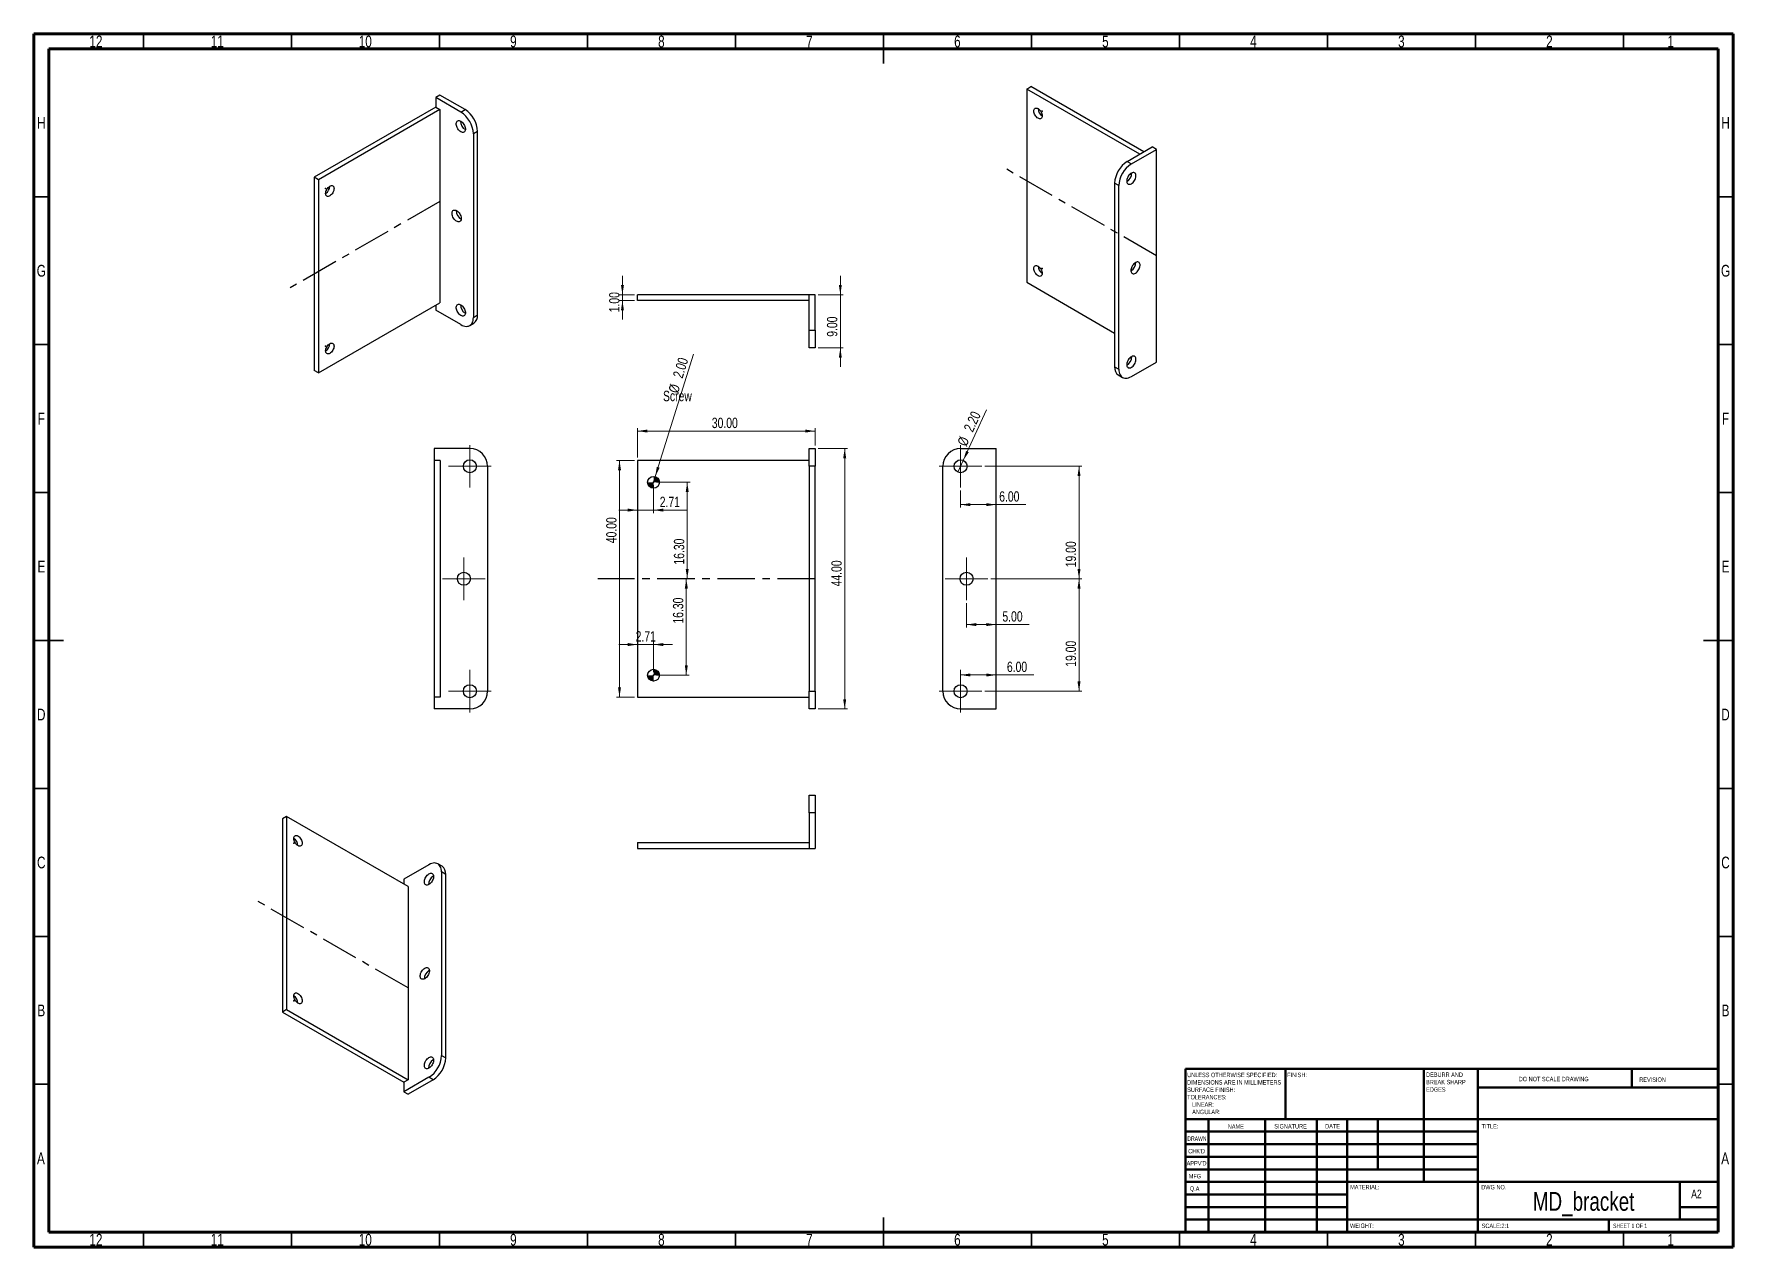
# Model space of a CAD drawing. Header units: millimetres. Extents: x 15 to 589, y 5 to 415.
import ezdxf

# ---------------------------------------------------------------- set-up
doc = ezdxf.new("R2010")
doc.units = ezdxf.units.MM
doc.header["$PDSIZE"] = -1
doc.linetypes.add('CENTERX2', pattern=[20.32, 12.7, -2.54, 2.54, -2.54])
doc.styles.add('SLDTEXTSTYLE0', font='TXT', dxfattribs={"width": 0.75})
doc.styles.add('SLDTEXTSTYLE1', font='TXT', dxfattribs={"width": 0.686449})
doc.styles.add('SLDTEXTSTYLE2', font='TXT', dxfattribs={"width": 0.6875})
doc.dimstyles.new('SLDDIMSTYLE0', dxfattribs={"dimtxt": 3.5, "dimasz": 3.302, "dimexe": 0, "dimexo": 0.0625, "dimgap": 0.875, "dimtad": 1, "dimlfac": 0.5, "dimrnd": 1e-09, "dimzin": 4, "dimdsep": 46, "dimtxsty": 'SLDTEXTSTYLE0', "dimsah": 1, "dimcen": 0.09, "dimadec": 0, "dimazin": 1, "dimtfac": 1, "dimtofl": 0, "dimtmove": 0, "dimatfit": 3, "dimfxl": 1, "dimfrac": 2, "dimtolj": 1, "dimtzin": 12, "dimarcsym": 0})
doc.dimstyles.new('SLDDIMSTYLE1', dxfattribs={"dimtxt": 3.5, "dimasz": 3.302, "dimexe": 0, "dimexo": 0.0625, "dimgap": 0.875, "dimtad": 1, "dimlfac": 0.5, "dimrnd": 1e-09, "dimzin": 12, "dimdsep": 46, "dimtxsty": 'SLDTEXTSTYLE0', "dimsah": 1, "dimcen": 0.09, "dimadec": 0, "dimazin": 3, "dimtfac": 1, "dimtmove": 0, "dimatfit": 0, "dimfxl": 1, "dimfrac": 2, "dimtolj": 1, "dimtzin": 12, "dimarcsym": 0})
doc.dimstyles.new('SLDDIMSTYLE2', dxfattribs={"dimtxt": 3.5, "dimasz": 3.302, "dimexe": 0, "dimexo": 0.0625, "dimgap": 0.875, "dimtad": 1, "dimlfac": 0.5, "dimrnd": 1e-09, "dimzin": 4, "dimdsep": 46, "dimtxsty": 'SLDTEXTSTYLE0', "dimblk1": 'NONE', "dimsah": 1, "dimcen": 0, "dimadec": 0, "dimazin": 1, "dimtfac": 1, "dimtmove": 0, "dimatfit": 3, "dimldrblk": 'NONE', "dimfxl": 1, "dimfrac": 2, "dimtolj": 1, "dimtzin": 12, "dimarcsym": 0})
doc.dimstyles.new('SLDDIMSTYLE3', dxfattribs={"dimtxt": 3.5, "dimasz": 3.302, "dimexe": 0, "dimexo": 0.0625, "dimgap": 0.875, "dimtad": 1, "dimlfac": 0.5, "dimrnd": 1e-09, "dimzin": 4, "dimdsep": 46, "dimtxsty": 'SLDTEXTSTYLE0', "dimsah": 1, "dimcen": 0.09, "dimadec": 0, "dimazin": 1, "dimtfac": 1, "dimtmove": 0, "dimatfit": 0, "dimfxl": 1, "dimfrac": 2, "dimtolj": 1, "dimtzin": 12, "dimarcsym": 0})

# ---------------------------------------------------------------- blocks, each defined once
blk = doc.blocks.new('SW_NOTE_0')
at = {"color": 0, "linetype": 'Continuous', "lineweight": 0, "char_height": 1.5, "attachment_point": 1, "style": 'SLDTEXTSTYLE0'}
for s, insert in [('UNLESS OTHERWISE SPECIFIED:', (0, 1.93)), ('TOLERANCES:', (0, -5.57)), ('SURFACE FINISH:', (0, -3.07)), ('DIMENSIONS ARE IN MILLIMETERS', (0, -0.57)), ('ANGULAR:', (1.69, -10.57)), ('LINEAR:', (1.69, -8.07))]:
    blk.add_mtext(s, dxfattribs=dict(at, insert=insert))
blk = doc.blocks.new('SW_NOTE_0_1')
at = {"color": 0, "linetype": 'Continuous', "lineweight": 0, "char_height": 1.5, "attachment_point": 1, "style": 'SLDTEXTSTYLE0'}
for s, insert in [('DEBURR AND', (0, 1.93)), ('BREAK SHARP', (0, -0.57)), ('EDGES', (0, -3.07))]:
    blk.add_mtext(s, dxfattribs=dict(at, insert=insert))
blk = doc.blocks.new('_D')
at = {"color": 7, "linetype": 'Continuous', "lineweight": 0}
for p, q in [((218.89, 271.87), (218.89, 281.79)), ((278.89, 275.87), (278.89, 281.79)), ((218.89, 280.79), (278.89, 280.79))]:
    blk.add_line(p, q, dxfattribs=at)
at = {"color": 7, "linetype": 'Continuous', "lineweight": 18}
for points in [[(218.89, 280.79), (222.19, 280.28), (222.19, 281.29)], [(278.89, 280.79), (275.59, 281.29), (275.59, 280.28)]]:
    blk.add_solid(points, dxfattribs=at)
at = {"color": 7, "linetype": 'Continuous', "lineweight": 18, "insert": (244, 285.3), "char_height": 3.5, "attachment_point": 1, "style": 'SLDTEXTSTYLE0'}
blk.add_mtext('30.00', dxfattribs=at)
blk = doc.blocks.new('_D_1')
at = {"color": 7, "linetype": 'Continuous', "lineweight": 0}
for p, q in [((217.89, 270.87), (211.81, 270.87)), ((212.81, 270.87), (212.81, 190.87)), ((217.89, 190.87), (211.81, 190.87))]:
    blk.add_line(p, q, dxfattribs=at)
at = {"color": 7, "linetype": 'Continuous', "lineweight": 18}
for points in [[(212.81, 270.87), (212.31, 267.57), (213.32, 267.57)], [(212.81, 190.87), (213.32, 194.17), (212.31, 194.17)]]:
    blk.add_solid(points, dxfattribs=at)
at = {"color": 7, "linetype": 'Continuous', "lineweight": 18, "insert": (208.3, 242.88), "char_height": 3.5, "attachment_point": 1, "rotation": 90, "style": 'SLDTEXTSTYLE0'}
blk.add_mtext('40.00', dxfattribs=at)
blk = doc.blocks.new('_D_2')
at = {"color": 7, "linetype": 'Continuous', "lineweight": 0}
for p, q in [((279.89, 274.87), (289.89, 274.87)), ((288.89, 274.87), (288.89, 186.87)), ((279.89, 186.87), (289.89, 186.87))]:
    blk.add_line(p, q, dxfattribs=at)
at = {"color": 7, "linetype": 'Continuous', "lineweight": 18}
for points in [[(288.89, 274.87), (288.38, 271.57), (289.4, 271.57)], [(288.89, 186.87), (289.4, 190.17), (288.38, 190.17)]]:
    blk.add_solid(points, dxfattribs=at)
at = {"color": 7, "linetype": 'Continuous', "lineweight": 18, "insert": (284.38, 228.29), "char_height": 3.5, "attachment_point": 1, "rotation": 90, "style": 'SLDTEXTSTYLE0'}
blk.add_mtext('44.00', dxfattribs=at)
blk = doc.blocks.new('_D_3')
at = {"color": 7, "linetype": 'Continuous', "lineweight": 0}
for p, q in [((225.31, 263.47), (236.69, 263.47)), ((235.69, 263.47), (235.69, 230.87))]:
    blk.add_line(p, q, dxfattribs=at)
at = {"color": 7, "linetype": 'Continuous', "lineweight": 18}
for points in [[(235.69, 263.47), (235.18, 260.17), (236.2, 260.17)], [(235.69, 230.87), (236.2, 234.17), (235.18, 234.17)]]:
    blk.add_solid(points, dxfattribs=at)
at = {"color": 7, "linetype": 'Continuous', "lineweight": 18, "insert": (231.18, 235.66), "char_height": 3.5, "attachment_point": 1, "rotation": 90, "style": 'SLDTEXTSTYLE0'}
blk.add_mtext('16.30', dxfattribs=at)
blk = doc.blocks.new('_D_4')
at = {"color": 7, "linetype": 'Continuous', "lineweight": 0}
for p, q in [((235.38, 198.27), (235.38, 230.87)), ((225.31, 198.27), (236.38, 198.27))]:
    blk.add_line(p, q, dxfattribs=at)
at = {"color": 7, "linetype": 'Continuous', "lineweight": 18}
for points in [[(235.38, 230.87), (234.88, 227.57), (235.89, 227.57)], [(235.38, 198.27), (235.89, 201.57), (234.88, 201.57)]]:
    blk.add_solid(points, dxfattribs=at)
at = {"color": 7, "linetype": 'Continuous', "lineweight": 18, "insert": (230.87, 215.71), "char_height": 3.5, "attachment_point": 1, "rotation": 90, "style": 'SLDTEXTSTYLE0'}
blk.add_mtext('16.30', dxfattribs=at)
blk = doc.blocks.new('_D_5')
at = {"color": 7, "linetype": 'Continuous', "lineweight": 0}
for p, q in [((218.89, 208.63), (212.54, 208.63)), ((224.31, 208.63), (218.89, 208.63)), ((224.31, 199.27), (224.31, 209.63)), ((224.31, 208.63), (230.66, 208.63))]:
    blk.add_line(p, q, dxfattribs=at)
at = {"color": 7, "linetype": 'Continuous', "lineweight": 18}
for points in [[(218.89, 208.63), (215.59, 209.14), (215.59, 208.12)], [(224.31, 208.63), (227.61, 208.12), (227.61, 209.14)]]:
    blk.add_solid(points, dxfattribs=at)
at = {"color": 7, "linetype": 'Continuous', "lineweight": 18, "insert": (218.27, 213.14), "char_height": 3.5, "attachment_point": 1, "style": 'SLDTEXTSTYLE0'}
blk.add_mtext('2.71', dxfattribs=at)
blk = doc.blocks.new('_D_6')
at = {"color": 7, "linetype": 'Continuous', "lineweight": 0}
for p, q in [((224.31, 262.47), (224.31, 253.07)), ((218.89, 254.07), (212.54, 254.07)), ((224.31, 254.07), (218.89, 254.07)), ((224.31, 254.07), (235.46, 254.07))]:
    blk.add_line(p, q, dxfattribs=at)
at = {"color": 7, "linetype": 'Continuous', "lineweight": 18}
for points in [[(218.89, 254.07), (215.59, 254.58), (215.59, 253.56)], [(224.31, 254.07), (227.61, 253.56), (227.61, 254.58)]]:
    blk.add_solid(points, dxfattribs=at)
at = {"color": 7, "linetype": 'Continuous', "lineweight": 18, "insert": (226.41, 258.58), "char_height": 3.5, "attachment_point": 1, "style": 'SLDTEXTSTYLE0'}
blk.add_mtext('2.71', dxfattribs=at)
blk = doc.blocks.new('_D_7')
at = {"color": 7, "linetype": 'Continuous', "lineweight": 0}
for q in [(237.79, 306.73), (223.71, 261.56)]:
    blk.add_line((224.9, 265.38), q, dxfattribs=at)
at = {"color": 7, "linetype": 'Continuous', "lineweight": 18}
blk.add_solid([(224.9, 265.38), (226.37, 268.38), (225.4, 268.68)], dxfattribs=at)
at = {"color": 7, "linetype": 'Continuous', "lineweight": 18, "char_height": 3.5, "attachment_point": 1, "rotation": 72.68555, "style": 'SLDTEXTSTYLE0'}
for s, insert in [('2.00', (230.75, 299.44)), ('%%c', (229.23, 294.39))]:
    blk.add_mtext(s, dxfattribs=dict(at, insert=insert))
blk = doc.blocks.new('_None')
blk = doc.blocks.new('SW_DOWELSYMBOL_0')
at = {"linetype": 'Continuous', "lineweight": 0}
h = blk.add_hatch(color=0, dxfattribs=at)
edge = h.paths.add_edge_path(flags=0)
edge.add_arc((0, 0), 2, 180, 270)
edge.add_line((0, -2), (0, 0))
edge.add_line((0, 0), (-2, 0))
h = blk.add_hatch(color=0, dxfattribs=at)
edge = h.paths.add_edge_path(flags=0)
edge.add_arc((0, 0), 2, 0, 90)
edge.add_line((0, 2), (0, 0))
edge.add_line((0, 0), (2, 0))
at = {"color": 0, "linetype": 'Continuous', "lineweight": 0}
blk.add_circle((0, 0), 2, dxfattribs=at)
blk = doc.blocks.new('SW_DOWELSYMBOL_1')
at = {"linetype": 'Continuous', "lineweight": 0}
h = blk.add_hatch(color=0, dxfattribs=at)
edge = h.paths.add_edge_path(flags=0)
edge.add_arc((0, 0), 2, 180, 270)
edge.add_line((0, -2), (0, 0))
edge.add_line((0, 0), (-2, 0))
h = blk.add_hatch(color=0, dxfattribs=at)
edge = h.paths.add_edge_path(flags=0)
edge.add_arc((0, 0), 2, 0, 90)
edge.add_line((0, 2), (0, 0))
edge.add_line((0, 0), (2, 0))
at = {"color": 0, "linetype": 'Continuous', "lineweight": 0}
blk.add_circle((0, 0), 2, dxfattribs=at)
blk = doc.blocks.new('_D_8')
at = {"color": 7, "linetype": 'Continuous', "lineweight": 0}
for p, q in [((213.81, 326.87), (213.81, 333.22)), ((217.89, 326.87), (212.81, 326.87)), ((217.89, 324.87), (212.81, 324.87)), ((213.81, 324.87), (213.81, 326.87)), ((213.81, 324.87), (213.81, 318.52))]:
    blk.add_line(p, q, dxfattribs=at)
at = {"color": 7, "linetype": 'Continuous', "lineweight": 18}
for points in [[(213.81, 326.87), (214.32, 330.17), (213.3, 330.17)], [(213.81, 324.87), (213.3, 321.57), (214.32, 321.57)]]:
    blk.add_solid(points, dxfattribs=at)
at = {"color": 7, "linetype": 'Continuous', "lineweight": 18, "insert": (209.3, 320.92), "char_height": 3.5, "attachment_point": 1, "rotation": 90, "style": 'SLDTEXTSTYLE0'}
blk.add_mtext('1.00', dxfattribs=at)
blk = doc.blocks.new('_D_9')
at = {"color": 7, "linetype": 'Continuous', "lineweight": 0}
for p, q in [((287.42, 326.87), (287.42, 333.22)), ((279.89, 326.87), (288.42, 326.87)), ((287.42, 326.87), (287.42, 308.87)), ((279.89, 308.87), (288.42, 308.87)), ((287.42, 308.87), (287.42, 302.52))]:
    blk.add_line(p, q, dxfattribs=at)
at = {"color": 7, "linetype": 'Continuous', "lineweight": 18}
for points in [[(287.42, 326.87), (287.92, 330.17), (286.91, 330.17)], [(287.42, 308.87), (286.91, 305.57), (287.92, 305.57)]]:
    blk.add_solid(points, dxfattribs=at)
at = {"color": 7, "linetype": 'Continuous', "lineweight": 18, "insert": (282.9, 312.66), "char_height": 3.5, "attachment_point": 1, "rotation": 90, "style": 'SLDTEXTSTYLE0'}
blk.add_mtext('9.00', dxfattribs=at)
blk = doc.blocks.new('_D_10')
at = {"color": 7, "linetype": 'Continuous', "lineweight": 0}
for p, q in [((336.25, 268.87), (369.05, 268.87)), ((368.05, 268.87), (368.05, 230.87)), ((338.25, 230.87), (369.05, 230.87))]:
    blk.add_line(p, q, dxfattribs=at)
at = {"color": 7, "linetype": 'Continuous', "lineweight": 18}
for points in [[(368.05, 268.87), (367.54, 265.57), (368.56, 265.57)], [(368.05, 230.87), (368.56, 234.17), (367.54, 234.17)]]:
    blk.add_solid(points, dxfattribs=at)
at = {"color": 7, "linetype": 'Continuous', "lineweight": 18, "insert": (363.54, 234.74), "char_height": 3.5, "attachment_point": 1, "rotation": 90, "style": 'SLDTEXTSTYLE0'}
blk.add_mtext('19.00', dxfattribs=at)
blk = doc.blocks.new('_D_11')
at = {"color": 7, "linetype": 'Continuous', "lineweight": 0}
for p, q in [((338.25, 230.87), (369.05, 230.87)), ((368.05, 230.87), (368.05, 192.87)), ((336.25, 192.87), (369.05, 192.87))]:
    blk.add_line(p, q, dxfattribs=at)
at = {"color": 7, "linetype": 'Continuous', "lineweight": 18}
for points in [[(368.05, 230.87), (367.54, 227.57), (368.56, 227.57)], [(368.05, 192.87), (368.56, 196.17), (367.54, 196.17)]]:
    blk.add_solid(points, dxfattribs=at)
at = {"color": 7, "linetype": 'Continuous', "lineweight": 18, "insert": (363.54, 201.12), "char_height": 3.5, "attachment_point": 1, "rotation": 90, "style": 'SLDTEXTSTYLE0'}
blk.add_mtext('19.00', dxfattribs=at)
blk = doc.blocks.new('_D_12')
at = {"color": 7, "linetype": 'Continuous', "lineweight": 0}
for p, q in [((330.05, 222.67), (330.05, 214.38)), ((330.05, 215.38), (340.05, 215.38)), ((340.05, 215.38), (351.22, 215.38))]:
    blk.add_line(p, q, dxfattribs=at)
at = {"color": 7, "linetype": 'Continuous', "lineweight": 18}
for points in [[(330.05, 215.38), (333.35, 214.87), (333.35, 215.89)], [(340.05, 215.38), (336.75, 215.89), (336.75, 214.87)]]:
    blk.add_solid(points, dxfattribs=at)
at = {"color": 7, "linetype": 'Continuous', "lineweight": 18, "insert": (342.17, 219.89), "char_height": 3.5, "attachment_point": 1, "style": 'SLDTEXTSTYLE0'}
blk.add_mtext('5.00', dxfattribs=at)
blk = doc.blocks.new('_D_13')
at = {"color": 7, "linetype": 'Continuous', "lineweight": 0}
for p, q in [((328.05, 260.67), (328.05, 254.91)), ((328.05, 255.91), (340.05, 255.91)), ((340.05, 255.91), (350.14, 255.91))]:
    blk.add_line(p, q, dxfattribs=at)
at = {"color": 7, "linetype": 'Continuous', "lineweight": 18}
for points in [[(328.05, 255.91), (331.35, 255.41), (331.35, 256.42)], [(340.05, 255.91), (336.75, 256.42), (336.75, 255.41)]]:
    blk.add_solid(points, dxfattribs=at)
at = {"color": 7, "linetype": 'Continuous', "lineweight": 18, "insert": (341.09, 260.43), "char_height": 3.5, "attachment_point": 1, "style": 'SLDTEXTSTYLE0'}
blk.add_mtext('6.00', dxfattribs=at)
blk = doc.blocks.new('_D_14')
at = {"color": 7, "linetype": 'Continuous', "lineweight": 0}
for p, q in [((328.05, 198.34), (340.05, 198.34)), ((340.05, 198.34), (352.75, 198.34))]:
    blk.add_line(p, q, dxfattribs=at)
at = {"color": 7, "linetype": 'Continuous', "lineweight": 18}
for points in [[(328.05, 198.34), (331.35, 197.83), (331.35, 198.85)], [(340.05, 198.34), (336.75, 198.85), (336.75, 197.83)]]:
    blk.add_solid(points, dxfattribs=at)
at = {"color": 7, "linetype": 'Continuous', "lineweight": 18, "insert": (343.7, 202.85), "char_height": 3.5, "attachment_point": 1, "style": 'SLDTEXTSTYLE0'}
blk.add_mtext('6.00', dxfattribs=at)
blk = doc.blocks.new('_D_15')
at = {"color": 7, "linetype": 'Continuous', "lineweight": 0}
for q in [(336.83, 287.97), (327.13, 266.87)]:
    blk.add_line((328.97, 270.87), q, dxfattribs=at)
at = {"color": 7, "linetype": 'Continuous', "lineweight": 18}
blk.add_solid([(328.97, 270.87), (330.81, 273.66), (329.89, 274.08)], dxfattribs=at)
at = {"color": 7, "linetype": 'Continuous', "lineweight": 18, "char_height": 3.5, "attachment_point": 1, "rotation": 65.32432, "style": 'SLDTEXTSTYLE0'}
for s, insert in [('2.20', (328.95, 281.63)), ('%%c', (326.8, 276.81))]:
    blk.add_mtext(s, dxfattribs=dict(at, insert=insert))
blk = doc.blocks.new('SW_CENTERMARKSYMBOL_0')
at = {"color": 0, "linetype": 'Continuous', "lineweight": 18}
for p, q in [((0, 5), (0, 7.2)), ((-5, 0), (-7.2, 0)), ((0, 0), (-5, 0)), ((0, 0), (0, 5)), ((0, 0), (0, -5)), ((0, 0), (5, 0)), ((5, 0), (7.2, 0)), ((0, -5), (0, -7.2))]:
    blk.add_line(p, q, dxfattribs=at)
blk = doc.blocks.new('SW_CENTERMARKSYMBOL_1')
at = {"color": 0, "linetype": 'Continuous', "lineweight": 18}
for p, q in [((0, 5), (0, 7.2)), ((-5, 0), (-7.2, 0)), ((0, 0), (-5, 0)), ((0, 0), (0, 5)), ((0, 0), (0, -5)), ((0, 0), (5, 0)), ((5, 0), (7.2, 0)), ((0, -5), (0, -7.2))]:
    blk.add_line(p, q, dxfattribs=at)
blk = doc.blocks.new('SW_CENTERMARKSYMBOL_2')
at = {"color": 0, "linetype": 'Continuous', "lineweight": 18}
for p, q in [((0, 5), (0, 7.2)), ((-5, 0), (-7.2, 0)), ((0, 0), (-5, 0)), ((0, 0), (0, 5)), ((0, 0), (0, -5)), ((0, 0), (5, 0)), ((5, 0), (7.2, 0)), ((0, -5), (0, -7.2))]:
    blk.add_line(p, q, dxfattribs=at)
blk = doc.blocks.new('SW_CENTERMARKSYMBOL_3')
at = {"color": 0, "linetype": 'Continuous', "lineweight": 18}
for p, q in [((0, 5), (0, 7.2)), ((-5, 0), (-7.2, 0)), ((0, 0), (-5, 0)), ((0, 0), (0, 5)), ((0, 0), (0, -5)), ((0, 0), (5, 0)), ((5, 0), (7.2, 0)), ((0, -5), (0, -7.2))]:
    blk.add_line(p, q, dxfattribs=at)
blk = doc.blocks.new('SW_CENTERMARKSYMBOL_4')
at = {"color": 0, "linetype": 'Continuous', "lineweight": 18}
for p, q in [((0, 5), (0, 7.2)), ((-5, 0), (-7.2, 0)), ((0, 0), (-5, 0)), ((0, 0), (0, 5)), ((0, 0), (0, -5)), ((0, 0), (5, 0)), ((5, 0), (7.2, 0)), ((0, -5), (0, -7.2))]:
    blk.add_line(p, q, dxfattribs=at)
blk = doc.blocks.new('SW_CENTERMARKSYMBOL_5')
at = {"color": 0, "linetype": 'Continuous', "lineweight": 18}
for p, q in [((0, 5), (0, 7.2)), ((-5, 0), (-7.2, 0)), ((0, 0), (-5, 0)), ((0, 0), (0, 5)), ((0, 0), (0, -5)), ((0, 0), (5, 0)), ((5, 0), (7.2, 0)), ((0, -5), (0, -7.2))]:
    blk.add_line(p, q, dxfattribs=at)

msp = doc.modelspace()

# ---------------------------------------------------------------- linework, layer by layer
at = {"color": 7, "linetype": 'Continuous', "lineweight": 70}
for p, q in [((15, 5), (15, 415)), ((15, 415), (589, 415)), ((589, 415), (589, 5)), ((20, 10), (20, 410)), ((20, 410), (584, 410)), ((584, 410), (584, 10)), ((584, 10), (20, 10)), ((589, 5), (15, 5))]:
    msp.add_line(p, q, dxfattribs=at)
at = {"color": 7, "linetype": 'Continuous', "lineweight": 35}
for p, q in [((52, 410), (52, 415)), ((102, 410), (102, 415)), ((152, 410), (152, 415)), ((202, 410), (202, 415)), ((252, 410), (252, 415)), ((302, 415), (302, 405)), ((302, 410), (302, 415)), ((352, 410), (352, 415)), ((402, 410), (402, 415)), ((452, 410), (452, 415)), ((502, 410), (502, 415)), ((552, 410), (552, 415)), ((20, 360), (15, 360)), ((584, 360), (589, 360)), ((20, 310), (15, 310)), ((584, 310), (589, 310)), ((20, 260), (15, 260)), ((584, 260), (589, 260)), ((15, 210), (25, 210)), ((20, 210), (15, 210)), ((589, 210), (579, 210)), ((584, 210), (589, 210)), ((20, 160), (15, 160)), ((584, 160), (589, 160)), ((20, 110), (15, 110)), ((584, 110), (589, 110)), ((20, 60), (15, 60)), ((584, 60), (589, 60)), ((302, 5), (302, 15)), ((52, 10), (52, 5)), ((102, 10), (102, 5)), ((152, 10), (152, 5)), ((202, 10), (202, 5)), ((252, 10), (252, 5)), ((302, 10), (302, 5)), ((352, 10), (352, 5)), ((402, 10), (402, 5)), ((452, 10), (452, 5)), ((502, 10), (502, 5)), ((552, 10), (552, 5))]:
    msp.add_line(p, q, dxfattribs=at)
at = {"color": 7, "linetype": 'Continuous', "lineweight": 25}
for p, q in [((350.379, 396.391), (351.793, 397.207)), ((350.379, 396.391), (350.379, 331.068)), ((388.562, 374.348), (350.379, 396.391)), ((389.977, 375.165), (351.793, 397.207)), ((152.133, 394.322), (150.719, 393.506)), ((159.204, 388.607), (150.719, 393.506)), ((150.719, 393.506), (150.719, 390.24)), ((160.618, 389.424), (152.133, 394.322)), ((150.719, 390.24), (109.707, 366.564)), ((152.133, 389.423), (111.121, 365.747)), ((150.719, 390.24), (152.133, 389.423)), ((152.133, 389.423), (152.133, 324.1)), ((159.204, 388.607), (160.618, 389.424)), ((164.861, 382.075), (163.447, 381.259)), ((163.447, 381.259), (163.447, 319.202)), ((164.861, 320.018), (164.861, 382.075)), ((384.32, 371.899), (392.805, 376.798)), ((385.734, 371.083), (394.22, 375.981)), ((394.22, 375.981), (392.805, 376.798)), ((394.22, 304.126), (394.22, 375.981)), ((384.32, 371.899), (385.734, 371.083)), ((111.121, 365.747), (109.707, 366.564)), ((109.707, 366.564), (109.707, 301.241)), ((111.121, 365.747), (111.121, 300.424)), ((381.492, 363.734), (380.077, 364.551)), ((380.077, 364.551), (380.077, 302.494)), ((381.492, 301.677), (381.492, 363.734)), ((350.379, 331.068), (380.077, 313.923)), ((111.121, 300.424), (152.133, 324.1)), ((150.719, 323.284), (150.719, 321.65)), ((159.204, 316.752), (150.719, 321.65)), ((218.887, 324.869), (218.887, 326.869)), ((276.887, 326.869), (218.887, 326.869)), ((276.887, 324.869), (218.887, 324.869)), ((276.887, 314.869), (276.887, 326.869)), ((278.887, 326.869), (276.887, 326.869)), ((278.887, 314.869), (278.887, 326.869)), ((162.204, 316.455), (163.618, 317.271)), ((163.447, 319.202), (164.861, 320.018)), ((276.887, 314.869), (278.887, 314.869)), ((276.887, 308.869), (276.887, 314.869)), ((278.887, 314.869), (278.887, 308.869)), ((278.887, 308.869), (276.887, 308.869)), ((111.121, 300.424), (109.707, 301.241)), ((380.077, 302.494), (381.492, 301.677)), ((381.32, 299.747), (382.735, 298.93)), ((385.734, 299.227), (394.22, 304.126)), ((162.253, 274.871), (150.253, 274.871)), ((150.253, 274.871), (150.253, 270.871)), ((150.253, 270.871), (150.253, 190.871)), ((152.253, 270.871), (150.253, 270.871)), ((152.253, 270.871), (152.253, 190.871)), ((218.887, 270.871), (218.887, 190.871)), ((276.887, 270.871), (218.887, 270.871)), ((276.887, 274.871), (278.887, 274.871)), ((276.887, 268.871), (276.887, 274.871)), ((278.887, 274.871), (278.887, 268.871)), ((328.052, 274.871), (340.052, 274.871)), ((340.052, 186.871), (340.052, 274.871)), ((168.253, 268.871), (168.253, 192.871)), ((276.887, 268.871), (276.887, 192.871)), ((278.887, 268.871), (276.887, 268.871)), ((278.887, 192.871), (278.887, 268.871)), ((322.052, 192.871), (322.052, 268.871)), ((152.253, 190.871), (150.253, 190.871)), ((150.253, 190.871), (150.253, 186.871)), ((218.887, 190.871), (276.887, 190.871)), ((276.887, 192.871), (278.887, 192.871)), ((276.887, 186.871), (276.887, 192.871)), ((278.887, 192.871), (278.887, 186.871)), ((162.253, 186.871), (150.253, 186.871)), ((278.887, 186.871), (276.887, 186.871)), ((328.052, 186.871), (340.052, 186.871)), ((276.887, 157.706), (278.887, 157.706)), ((276.887, 151.706), (276.887, 157.706)), ((278.887, 157.706), (278.887, 151.706)), ((100.356, 150.552), (98.942, 149.736)), ((98.942, 149.736), (98.942, 84.413)), ((100.356, 150.552), (100.356, 85.229)), ((141.368, 126.877), (100.356, 150.552)), ((276.887, 151.706), (276.887, 139.706)), ((278.887, 151.706), (276.887, 151.706)), ((278.887, 151.706), (278.887, 139.706)), ((218.887, 141.706), (276.887, 141.706)), ((218.887, 141.706), (218.887, 139.706)), ((218.887, 139.706), (276.887, 139.706)), ((276.887, 139.706), (278.887, 139.706)), ((148.439, 134.225), (139.954, 129.326)), ((152.853, 133.705), (151.439, 134.522)), ((139.954, 129.326), (139.954, 127.693)), ((141.368, 126.877), (141.368, 61.553)), ((149.853, 130.306), (149.989, 130.377)), ((152.682, 131.775), (152.682, 69.718)), ((154.096, 130.958), (152.682, 131.775)), ((154.096, 68.901), (154.096, 130.958)), ((148.439, 98.461), (148.575, 98.532)), ((100.356, 85.229), (98.942, 84.413)), ((98.942, 84.413), (139.954, 60.737)), ((100.356, 85.229), (141.368, 61.553)), ((152.682, 69.718), (154.096, 68.901)), ((149.853, 68.248), (149.989, 68.32)), ((148.439, 62.369), (139.954, 57.471)), ((141.368, 61.553), (139.954, 60.737)), ((139.954, 60.737), (139.954, 57.471)), ((139.954, 57.471), (141.368, 56.654)), ((149.853, 61.553), (141.368, 56.654)), ((149.853, 61.553), (148.439, 62.369))]:
    msp.add_line(p, q, dxfattribs=at)
at = {"color": 7, "linetype": 'CENTERX2'}
for p, q in [((394.22, 340.054), (342.285, 370.035)), ((152.133, 358.394), (100.198, 328.413)), ((278.887, 230.871), (205.44, 230.871)), ((141.368, 92.582), (89.433, 122.564))]:
    msp.add_line(p, q, dxfattribs=at)
at = {"color": 7, "linetype": 'Continuous', "lineweight": 50}
for p, q in [((404, 65.25), (584, 65.25)), ((404, 65.25), (404, 10)), ((437.8, 48.25), (437.8, 65.25)), ((484.6, 65.25), (484.6, 27)), ((502.8, 65.25), (502.8, 10)), ((554.8, 58.875), (554.8, 65.25)), ((584, 58.875), (502.8, 58.875)), ((584, 48.25), (404, 48.25)), ((411.8, 48.25), (411.8, 10)), ((430.991, 48.25), (430.991, 10)), ((448.399, 48.25), (448.399, 10)), ((458.6, 10), (458.6, 48.25)), ((469, 31.25), (469, 48.25)), ((502.8, 44), (404, 44)), ((502.8, 39.75), (404, 39.75)), ((502.8, 35.5), (404, 35.5)), ((502.8, 31.25), (404, 31.25)), ((458.6, 27), (404, 27)), ((458.6, 27), (584, 27)), ((571, 14.25), (571, 27)), ((458.6, 22.75), (404, 22.75)), ((458.6, 18.5), (404, 18.5)), ((584, 18.5), (571, 18.5)), ((404, 14.25), (584, 14.25)), ((547, 10), (547, 14.25))]:
    msp.add_line(p, q, dxfattribs=at)
at = {"color": 7, "linetype": 'Continuous', "lineweight": 25, "flags": 128}
for points in [[(159.204, 385.505), (159.49, 385.309), (159.766, 385.059), (160.023, 384.763), (160.252, 384.431), (160.445, 384.074), (160.597, 383.705), (160.7, 383.336), (160.753, 382.98), (160.753, 382.648), (160.7, 382.353), (160.597, 382.103), (160.445, 381.909), (160.252, 381.776), (160.023, 381.708), (159.766, 381.709), (159.49, 381.777), (159.204, 381.912), (158.918, 382.107), (158.642, 382.357), (158.385, 382.654), (158.156, 382.986), (157.963, 383.342), (157.811, 383.711), (157.708, 384.08), (157.655, 384.437), (157.655, 384.768), (157.708, 385.063), (157.811, 385.313), (157.963, 385.507), (158.156, 385.641), (158.385, 385.708), (158.642, 385.708), (158.918, 385.639), (159.204, 385.505)], [(354.212, 389.769), (354.487, 389.579), (354.753, 389.333), (354.997, 389.04), (355.212, 388.714), (355.387, 388.365), (355.518, 388.007), (355.599, 387.654), (355.626, 387.32), (355.599, 387.017), (355.518, 386.757), (355.387, 386.55), (355.212, 386.404), (354.997, 386.325), (354.753, 386.315), (354.487, 386.375), (354.212, 386.503), (353.936, 386.694), (353.67, 386.94), (353.426, 387.232), (353.212, 387.559), (353.036, 387.908), (352.905, 388.265), (352.824, 388.618), (352.797, 388.953), (352.824, 389.255), (352.905, 389.515), (353.036, 389.722), (353.212, 389.868), (353.426, 389.948), (353.67, 389.957), (353.936, 389.897), (354.212, 389.769)], [(385.734, 367.98), (385.448, 367.784), (385.172, 367.534), (384.915, 367.238), (384.686, 366.906), (384.493, 366.55), (384.342, 366.18), (384.238, 365.812), (384.185, 365.455), (384.185, 365.124), (384.238, 364.828), (384.342, 364.579), (384.493, 364.384), (384.686, 364.251), (384.915, 364.184), (385.172, 364.184), (385.448, 364.253), (385.734, 364.387), (386.02, 364.583), (386.296, 364.833), (386.553, 365.129), (386.782, 365.461), (386.976, 365.818), (387.127, 366.187), (387.231, 366.556), (387.283, 366.912), (387.283, 367.244), (387.231, 367.539), (387.127, 367.788), (386.976, 367.983), (386.782, 368.116), (386.553, 368.184), (386.296, 368.183), (386.02, 368.114), (385.734, 367.98)], [(114.953, 363.551), (115.229, 363.678), (115.494, 363.739), (115.739, 363.729), (115.953, 363.65), (116.129, 363.504), (116.26, 363.297), (116.34, 363.037), (116.367, 362.734), (116.34, 362.4), (116.26, 362.047), (116.129, 361.689), (115.953, 361.34), (115.739, 361.013), (115.494, 360.721), (115.229, 360.475), (114.953, 360.284), (114.677, 360.156), (114.412, 360.096), (114.168, 360.106), (113.953, 360.185), (113.777, 360.331), (113.647, 360.538), (113.566, 360.798), (113.539, 361.101), (113.566, 361.435), (113.647, 361.788), (113.777, 362.146), (113.953, 362.495), (114.168, 362.822), (114.412, 363.114), (114.677, 363.36), (114.953, 363.551)], [(157.79, 355.292), (158.076, 355.097), (158.352, 354.847), (158.609, 354.551), (158.838, 354.219), (159.031, 353.862), (159.182, 353.493), (159.286, 353.124), (159.339, 352.768), (159.339, 352.436), (159.286, 352.141), (159.182, 351.891), (159.031, 351.697), (158.838, 351.563), (158.609, 351.496), (158.352, 351.496), (158.076, 351.565), (157.79, 351.7), (157.504, 351.895), (157.228, 352.145), (156.971, 352.441), (156.742, 352.773), (156.548, 353.13), (156.397, 353.499), (156.294, 353.868), (156.241, 354.224), (156.241, 354.556), (156.294, 354.851), (156.397, 355.101), (156.548, 355.295), (156.742, 355.429), (156.971, 355.496), (157.228, 355.495), (157.504, 355.427), (157.79, 355.292)], [(354.212, 336.531), (354.487, 336.34), (354.753, 336.094), (354.997, 335.802), (355.212, 335.475), (355.387, 335.126), (355.518, 334.768), (355.599, 334.416), (355.626, 334.081), (355.599, 333.778), (355.518, 333.518), (355.387, 333.312), (355.212, 333.166), (354.997, 333.086), (354.753, 333.077), (354.487, 333.137), (354.212, 333.265), (353.936, 333.455), (353.67, 333.701), (353.426, 333.993), (353.212, 334.32), (353.036, 334.669), (352.905, 335.027), (352.824, 335.38), (352.797, 335.714), (352.824, 336.017), (352.905, 336.277), (353.036, 336.484), (353.212, 336.63), (353.426, 336.709), (353.67, 336.719), (353.936, 336.659), (354.212, 336.531)], [(387.149, 337.768), (386.863, 337.572), (386.587, 337.322), (386.33, 337.026), (386.101, 336.694), (385.907, 336.337), (385.756, 335.968), (385.652, 335.599), (385.6, 335.243), (385.6, 334.912), (385.652, 334.616), (385.756, 334.367), (385.907, 334.172), (386.101, 334.039), (386.33, 333.971), (386.587, 333.972), (386.863, 334.041), (387.149, 334.175), (387.434, 334.371), (387.711, 334.621), (387.967, 334.917), (388.197, 335.249), (388.39, 335.606), (388.541, 335.975), (388.645, 336.344), (388.698, 336.7), (388.698, 337.031), (388.645, 337.327), (388.541, 337.576), (388.39, 337.771), (388.197, 337.904), (387.967, 337.972), (387.711, 337.971), (387.434, 337.902), (387.149, 337.768)], [(159.204, 323.447), (159.49, 323.252), (159.766, 323.002), (160.023, 322.706), (160.252, 322.374), (160.445, 322.017), (160.597, 321.648), (160.7, 321.279), (160.753, 320.923), (160.753, 320.591), (160.7, 320.296), (160.597, 320.046), (160.445, 319.852), (160.252, 319.718), (160.023, 319.651), (159.766, 319.652), (159.49, 319.72), (159.204, 319.855), (158.918, 320.05), (158.642, 320.3), (158.385, 320.596), (158.156, 320.928), (157.963, 321.285), (157.811, 321.654), (157.708, 322.023), (157.655, 322.379), (157.655, 322.711), (157.708, 323.006), (157.811, 323.256), (157.963, 323.45), (158.156, 323.584), (158.385, 323.651), (158.642, 323.651), (158.918, 323.582), (159.204, 323.447)], [(159.204, 316.752), (159.679, 316.508), (160.148, 316.33), (160.605, 316.218), (161.045, 316.174), (161.461, 316.2), (161.849, 316.294), (162.204, 316.455), (162.521, 316.682), (162.796, 316.971), (163.026, 317.319), (163.209, 317.721), (163.34, 318.173), (163.42, 318.669), (163.447, 319.202)], [(114.953, 310.312), (115.229, 310.44), (115.494, 310.5), (115.739, 310.49), (115.953, 310.411), (116.129, 310.265), (116.26, 310.058), (116.34, 309.798), (116.367, 309.495), (116.34, 309.161), (116.26, 308.808), (116.129, 308.451), (115.953, 308.102), (115.739, 307.775), (115.494, 307.483), (115.229, 307.237), (114.953, 307.046), (114.677, 306.918), (114.412, 306.858), (114.168, 306.868), (113.953, 306.947), (113.777, 307.093), (113.647, 307.3), (113.566, 307.56), (113.539, 307.863), (113.566, 308.197), (113.647, 308.55), (113.777, 308.907), (113.953, 309.256), (114.168, 309.583), (114.412, 309.875), (114.677, 310.121), (114.953, 310.312)], [(385.734, 305.923), (385.448, 305.727), (385.172, 305.477), (384.915, 305.181), (384.686, 304.849), (384.493, 304.492), (384.342, 304.123), (384.238, 303.754), (384.185, 303.398), (384.185, 303.067), (384.238, 302.771), (384.342, 302.522), (384.493, 302.327), (384.686, 302.194), (384.915, 302.126), (385.172, 302.127), (385.448, 302.196), (385.734, 302.33), (386.02, 302.526), (386.296, 302.776), (386.553, 303.072), (386.782, 303.404), (386.976, 303.761), (387.127, 304.13), (387.231, 304.499), (387.283, 304.855), (387.283, 305.187), (387.231, 305.482), (387.127, 305.731), (386.976, 305.926), (386.782, 306.059), (386.553, 306.127), (386.296, 306.126), (386.02, 306.057), (385.734, 305.923)], [(381.492, 301.677), (381.518, 301.144), (381.598, 300.649), (381.73, 300.197), (381.912, 299.794), (382.142, 299.446), (382.417, 299.157), (382.734, 298.93), (383.089, 298.769), (383.477, 298.675), (383.894, 298.65), (384.333, 298.693), (384.79, 298.805), (385.259, 298.984), (385.734, 299.227)], [(104.188, 143.931), (104.464, 143.74), (104.73, 143.494), (104.974, 143.202), (105.188, 142.875), (105.364, 142.526), (105.495, 142.168), (105.575, 141.815), (105.603, 141.481), (105.575, 141.178), (105.495, 140.918), (105.364, 140.712), (105.188, 140.566), (104.974, 140.486), (104.73, 140.476), (104.464, 140.537), (104.188, 140.665), (103.912, 140.855), (103.647, 141.101), (103.403, 141.393), (103.188, 141.72), (103.012, 142.069), (102.882, 142.427), (102.801, 142.78), (102.774, 143.114), (102.801, 143.417), (102.882, 143.677), (103.012, 143.884), (103.188, 144.03), (103.403, 144.109), (103.647, 144.119), (103.912, 144.059), (104.188, 143.931)], [(152.682, 131.775), (152.655, 132.308), (152.575, 132.804), (152.444, 133.256), (152.262, 133.658), (152.031, 134.006), (151.756, 134.295), (151.439, 134.522), (151.084, 134.683), (150.696, 134.777), (150.28, 134.802), (149.84, 134.759), (149.383, 134.647), (148.914, 134.468), (148.439, 134.225)], [(148.439, 131.122), (148.725, 131.256), (149.001, 131.325), (149.258, 131.326), (149.487, 131.258), (149.681, 131.125), (149.832, 130.93), (149.935, 130.681), (149.988, 130.386), (149.988, 130.054), (149.935, 129.698), (149.832, 129.329), (149.681, 128.96), (149.487, 128.603), (149.258, 128.271), (149.001, 127.975), (148.725, 127.725), (148.439, 127.529), (148.153, 127.395), (147.877, 127.326), (147.62, 127.326), (147.391, 127.393), (147.198, 127.526), (147.047, 127.721), (146.943, 127.97), (146.89, 128.266), (146.89, 128.597), (146.943, 128.953), (147.047, 129.322), (147.198, 129.692), (147.391, 130.048), (147.62, 130.38), (147.877, 130.676), (148.153, 130.926), (148.439, 131.122)], [(147.025, 99.277), (147.311, 99.411), (147.587, 99.48), (147.844, 99.481), (148.073, 99.413), (148.266, 99.28), (148.417, 99.085), (148.521, 98.836), (148.574, 98.541), (148.574, 98.209), (148.521, 97.853), (148.417, 97.484), (148.266, 97.115), (148.073, 96.758), (147.844, 96.426), (147.587, 96.13), (147.311, 95.88), (147.025, 95.684), (146.739, 95.55), (146.463, 95.481), (146.206, 95.481), (145.977, 95.548), (145.783, 95.681), (145.632, 95.876), (145.529, 96.125), (145.476, 96.421), (145.476, 96.752), (145.529, 97.108), (145.632, 97.477), (145.783, 97.847), (145.977, 98.203), (146.206, 98.535), (146.463, 98.831), (146.739, 99.081), (147.025, 99.277)], [(104.188, 90.692), (104.464, 90.502), (104.73, 90.255), (104.974, 89.963), (105.188, 89.637), (105.364, 89.288), (105.495, 88.93), (105.575, 88.577), (105.603, 88.243), (105.575, 87.94), (105.495, 87.68), (105.364, 87.473), (105.188, 87.327), (104.974, 87.248), (104.73, 87.238), (104.464, 87.298), (104.188, 87.426), (103.912, 87.617), (103.647, 87.863), (103.403, 88.155), (103.188, 88.482), (103.012, 88.831), (102.882, 89.188), (102.801, 89.541), (102.774, 89.876), (102.801, 90.178), (102.882, 90.438), (103.012, 90.645), (103.188, 90.791), (103.403, 90.871), (103.647, 90.88), (103.912, 90.82), (104.188, 90.692)], [(148.439, 69.065), (148.725, 69.199), (149.001, 69.268), (149.258, 69.269), (149.487, 69.201), (149.681, 69.068), (149.832, 68.873), (149.935, 68.624), (149.988, 68.328), (149.988, 67.997), (149.935, 67.641), (149.832, 67.272), (149.681, 66.903), (149.487, 66.546), (149.258, 66.214), (149.001, 65.918), (148.725, 65.668), (148.439, 65.472), (148.153, 65.338), (147.877, 65.269), (147.62, 65.268), (147.391, 65.336), (147.198, 65.469), (147.047, 65.664), (146.943, 65.913), (146.89, 66.209), (146.89, 66.54), (146.943, 66.896), (147.047, 67.265), (147.198, 67.634), (147.391, 67.991), (147.62, 68.323), (147.877, 68.619), (148.153, 68.869), (148.439, 69.065)]]:
    msp.add_lwpolyline(points, dxfattribs=at)
at = {"color": 7, "linetype": 'Continuous', "lineweight": 25}
for centre, radius in [((162.253, 268.871), 2.2), ((328.052, 268.871), 2.2), ((224.307, 263.471), 2), ((160.253, 230.871), 2.2), ((330.052, 230.871), 2.2), ((224.307, 198.271), 2), ((162.253, 192.871), 2.2), ((328.052, 192.871), 2.2)]:
    msp.add_circle(centre, radius, dxfattribs=at)
for centre, radius, start, end in [((162.314, 385.504), 3.247, 178.724182, 241.270441), ((154.281, 380.866), 9.174, 2.45345, 57.54655), ((155.695, 381.683), 9.174, 2.45345, 57.54655), ((357.245, 389.887), 3.035, 182.226712, 237.767912), ((389.243, 364.158), 9.174, 122.45345, 177.54655), ((390.657, 363.342), 9.174, 122.45345, 177.54655), ((382.624, 367.979), 3.247, 298.729559, 1.275818), ((111.914, 363.672), 3.042, 302.29693, 357.708446), ((160.9, 355.291), 3.247, 178.724182, 241.270441), ((357.245, 336.649), 3.035, 182.226712, 237.767912), ((384.038, 337.767), 3.247, 298.729559, 1.275818), ((162.314, 323.447), 3.247, 178.724182, 241.270441), ((161.93, 319.69), 2.949, 304.915955, 6.396226), ((111.914, 310.434), 3.042, 302.29693, 357.708446), ((382.624, 305.922), 3.247, 298.729559, 1.275818), ((383.009, 302.165), 2.949, 173.603774, 235.084045), ((162.253, 268.871), 6, 0, 90), ((328.052, 268.871), 6, 90, 180), ((162.253, 192.871), 6, 270, 0), ((328.052, 192.871), 6, 180, 270), ((101.155, 140.547), 3.035, 2.226712, 57.767912), ((151.165, 131.287), 2.949, 353.603774, 55.084045), ((151.619, 127.499), 3.316, 122.177725, 180.713759), ((150.205, 95.654), 3.316, 122.177725, 180.713759), ((101.155, 87.308), 3.035, 2.226712, 57.767912), ((143.516, 70.11), 9.174, 302.45345, 357.54655), ((144.93, 69.294), 9.174, 302.45345, 357.54655), ((151.619, 65.442), 3.316, 122.177725, 180.713759)]:
    msp.add_arc(centre, radius, start, end, dxfattribs=at)
at = {"color": 7, "linetype": 'Continuous'}
for p in [(355.626, 388.953), (113.539, 362.734), (355.626, 335.714), (113.539, 309.495), (224.307, 263.471), (224.307, 198.271), (102.774, 141.481), (102.774, 88.243)]:
    msp.add_point(p, dxfattribs=at)

# ---------------------------------------------------------------- block references
at = {"color": 7, "linetype": 'Continuous', "lineweight": 0}
for name, p in [('SW_CENTERMARKSYMBOL_4', (162.253, 268.871)), ('SW_CENTERMARKSYMBOL_1', (328.052, 268.871)), ('SW_DOWELSYMBOL_0', (224.307, 263.471)), ('SW_CENTERMARKSYMBOL_3', (160.253, 230.871)), ('SW_CENTERMARKSYMBOL_0', (330.052, 230.871)), ('SW_CENTERMARKSYMBOL_5', (162.253, 192.871)), ('SW_DOWELSYMBOL_1', (224.307, 198.271)), ('SW_CENTERMARKSYMBOL_2', (328.052, 192.871)), ('SW_NOTE_0', (404.594, 61.987)), ('SW_NOTE_0_1', (485.309, 62.069))]:
    msp.add_blockref(name, p, dxfattribs=at)

# ---------------------------------------------------------------- texts
for s, insert, char_height, attachment_point, style in [('12', (35.92, 414.453), 3.9688, 2, 'SLDTEXTSTYLE0'), ('11', (76.92, 414.453), 3.9688, 2, 'SLDTEXTSTYLE0'), ('10', (126.92, 414.453), 3.9688, 2, 'SLDTEXTSTYLE0'), ('9', (176.96, 414.453), 3.969, 2, 'SLDTEXTSTYLE0'), ('8', (226.96, 414.453), 3.969, 2, 'SLDTEXTSTYLE0'), ('7', (276.96, 414.453), 3.969, 2, 'SLDTEXTSTYLE0'), ('6', (326.96, 414.453), 3.969, 2, 'SLDTEXTSTYLE0'), ('5', (376.96, 414.453), 3.969, 2, 'SLDTEXTSTYLE0'), ('4', (426.96, 414.453), 3.969, 2, 'SLDTEXTSTYLE0'), ('3', (476.96, 414.453), 3.969, 2, 'SLDTEXTSTYLE0'), ('2', (526.96, 414.453), 3.969, 2, 'SLDTEXTSTYLE0'), ('1', (567.96, 414.453), 3.969, 2, 'SLDTEXTSTYLE0'), ('H', (17.49, 386.953), 3.969, 2, 'SLDTEXTSTYLE0'), ('H', (586.49, 386.953), 3.969, 2, 'SLDTEXTSTYLE0'), ('G', (17.487, 336.953), 3.969, 2, 'SLDTEXTSTYLE0'), ('G', (586.487, 336.953), 3.969, 2, 'SLDTEXTSTYLE0'), ('Screw', (227.503, 294.385), 3.5, 1, 'SLDTEXTSTYLE0'), ('F', (17.458, 286.953), 3.969, 2, 'SLDTEXTSTYLE0'), ('F', (586.458, 286.953), 3.969, 2, 'SLDTEXTSTYLE0'), ('E', (17.508, 236.953), 3.969, 2, 'SLDTEXTSTYLE0'), ('E', (586.508, 236.953), 3.969, 2, 'SLDTEXTSTYLE0'), ('D', (17.453, 186.953), 3.969, 2, 'SLDTEXTSTYLE0'), ('D', (586.453, 186.953), 3.969, 2, 'SLDTEXTSTYLE0'), ('C', (17.459, 136.953), 3.969, 2, 'SLDTEXTSTYLE0'), ('C', (586.459, 136.953), 3.969, 2, 'SLDTEXTSTYLE0'), ('B', (17.471, 86.953), 3.969, 2, 'SLDTEXTSTYLE0'), ('B', (586.471, 86.953), 3.969, 2, 'SLDTEXTSTYLE0'), ('FINISH:', (438.371, 63.919), 1.5, 1, 'SLDTEXTSTYLE0'), ('DO NOT SCALE DRAWING', (516.615, 62.533), 1.5, 1, 'SLDTEXTSTYLE0'), ('REVISION', (557.328, 62.335), 1.5, 1, 'SLDTEXTSTYLE0'), ('NAME', (418.322, 46.501), 1.5, 1, 'SLDTEXTSTYLE0'), ('SIGNATURE', (434.034, 46.562), 1.5, 1, 'SLDTEXTSTYLE0'), ('DATE', (451.215, 46.576), 1.5, 1, 'SLDTEXTSTYLE0'), ('TITLE:', (504.09, 46.576), 1.5, 1, 'SLDTEXTSTYLE0'), ('DRAWN', (404.643, 42.385), 1.5, 1, 'SLDTEXTSTYLE1'), ('A', (17.34, 36.953), 3.969, 2, 'SLDTEXTSTYLE0'), ("CHK'D", (404.939, 38.162), 1.5, 1, 'SLDTEXTSTYLE0'), ('A', (586.34, 36.953), 3.969, 2, 'SLDTEXTSTYLE0'), ("APPV'D", (404.402, 34.066), 1.5, 1, 'SLDTEXTSTYLE0'), ('MFG', (405.124, 29.716), 1.5, 1, 'SLDTEXTSTYLE0'), ('Q.A', (405.509, 25.505), 1.5, 1, 'SLDTEXTSTYLE0'), ('MATERIAL:', (459.646, 25.986), 1.5, 1, 'SLDTEXTSTYLE0'), ('DWG NO.', (503.953, 25.986), 1.5, 1, 'SLDTEXTSTYLE0'), ('MD_bracket', (538.527, 23.607), 6.35, 2, 'SLDTEXTSTYLE0'), ('A2', (574.871, 24.406), 2.9104, 1, 'SLDTEXTSTYLE0'), ('WEIGHT:', (459.618, 12.949), 1.4986, 1, 'SLDTEXTSTYLE0'), ('SCALE:2:1', (504.074, 12.9), 1.5, 1, 'SLDTEXTSTYLE0'), ('SHEET 1 OF 1', (548.478, 12.9), 1.5, 1, 'SLDTEXTSTYLE2'), ('12', (35.92, 9.453), 3.9688, 2, 'SLDTEXTSTYLE0'), ('11', (76.92, 9.453), 3.9688, 2, 'SLDTEXTSTYLE0'), ('10', (126.92, 9.453), 3.9688, 2, 'SLDTEXTSTYLE0'), ('9', (176.96, 9.453), 3.969, 2, 'SLDTEXTSTYLE0'), ('8', (226.96, 9.453), 3.969, 2, 'SLDTEXTSTYLE0'), ('7', (276.96, 9.453), 3.969, 2, 'SLDTEXTSTYLE0'), ('6', (326.96, 9.453), 3.969, 2, 'SLDTEXTSTYLE0'), ('5', (376.96, 9.453), 3.969, 2, 'SLDTEXTSTYLE0'), ('4', (426.96, 9.453), 3.969, 2, 'SLDTEXTSTYLE0'), ('3', (476.96, 9.453), 3.969, 2, 'SLDTEXTSTYLE0'), ('2', (526.96, 9.453), 3.969, 2, 'SLDTEXTSTYLE0'), ('1', (567.96, 9.453), 3.969, 2, 'SLDTEXTSTYLE0')]:
    msp.add_mtext(s, dxfattribs=dict(at, insert=insert, char_height=char_height, attachment_point=attachment_point, style=style))

# ---------------------------------------------------------------- dimensions: what is measured, and where the dimension line sits
at = {"color": 7, "linetype": 'Continuous', "lineweight": 18}
for base, p1, p2, dimstyle, picture, middle in [((213.812, 326.869), (218.887, 324.869), (218.887, 326.869), 'SLDDIMSTYLE3', '_D_8', (213.812, 325.448)), ((287.416, 308.869), (278.887, 326.869), (278.887, 308.869), 'SLDDIMSTYLE3', '_D_9', (287.416, 317.184)), ((212.814, 190.871), (218.887, 270.871), (218.887, 190.871), 'SLDDIMSTYLE0', '_D_1', (212.814, 248.699)), ((288.887, 186.871), (278.887, 274.871), (278.887, 186.871), 'SLDDIMSTYLE0', '_D_2', (288.887, 234.113)), ((368.052, 230.871), (335.252, 268.871), (337.252, 230.871), 'SLDDIMSTYLE0', '_D_10', (368.052, 240.562)), ((235.69, 230.871), (224.307, 263.471), (205.44, 230.871), 'SLDDIMSTYLE0', '_D_3', (235.69, 241.483)), ((235.383, 230.871), (224.307, 198.271), (205.44, 230.871), 'SLDDIMSTYLE0', '_D_4', (235.383, 221.524)), ((368.052, 192.871), (337.252, 230.871), (335.252, 192.871), 'SLDDIMSTYLE0', '_D_11', (368.052, 206.938))]:
    dim = msp.add_linear_dim(base=base, p1=p1, p2=p2, angle=90, dimstyle=dimstyle, dxfattribs=at)
    dim.commit()
    dim.dimension.update_dxf_attribs({"geometry": picture, "text_midpoint": middle, "dimtype": 160})
for p1, p2, picture, middle in [((223.712, 261.561), (224.903, 265.38), '_D_7', (235.69, 299.984)), ((327.134, 266.872), (328.971, 270.87), '_D_15', (333.95, 281.708))]:
    dim = msp.add_diameter_dim_2p(p1=p1, p2=p2, dimstyle='SLDDIMSTYLE2', dxfattribs=at)
    dim.commit()
    dim.dimension.update_dxf_attribs({"geometry": picture, "text_midpoint": middle, "dimtype": 163})
for base, p1, p2, dimstyle, picture, middle in [((278.887, 280.787), (218.887, 270.871), (278.887, 274.871), 'SLDDIMSTYLE0', '_D', (249.815, 280.787)), ((218.887, 254.072), (224.307, 263.471), (218.887, 270.871), 'SLDDIMSTYLE1', '_D_6', (230.931, 254.072)), ((340.052, 255.915), (328.052, 261.671), (340.052, 274.871), 'SLDDIMSTYLE0', '_D_13', (345.619, 255.915)), ((340.052, 215.383), (330.052, 223.671), (340.052, 186.871), 'SLDDIMSTYLE0', '_D_12', (346.693, 215.383)), ((218.887, 208.627), (224.307, 198.271), (218.887, 190.871), 'SLDDIMSTYLE1', '_D_5', (222.794, 208.627)), ((340.052, 198.341), (328.052, 200.071), (340.052, 186.871), 'SLDDIMSTYLE0', '_D_14', (348.229, 198.341))]:
    dim = msp.add_linear_dim(base=base, p1=p1, p2=p2, dimstyle=dimstyle, dxfattribs=at)
    dim.commit()
    dim.dimension.update_dxf_attribs({"geometry": picture, "text_midpoint": middle, "dimtype": 160})

doc.saveas('drawing.dxf')
